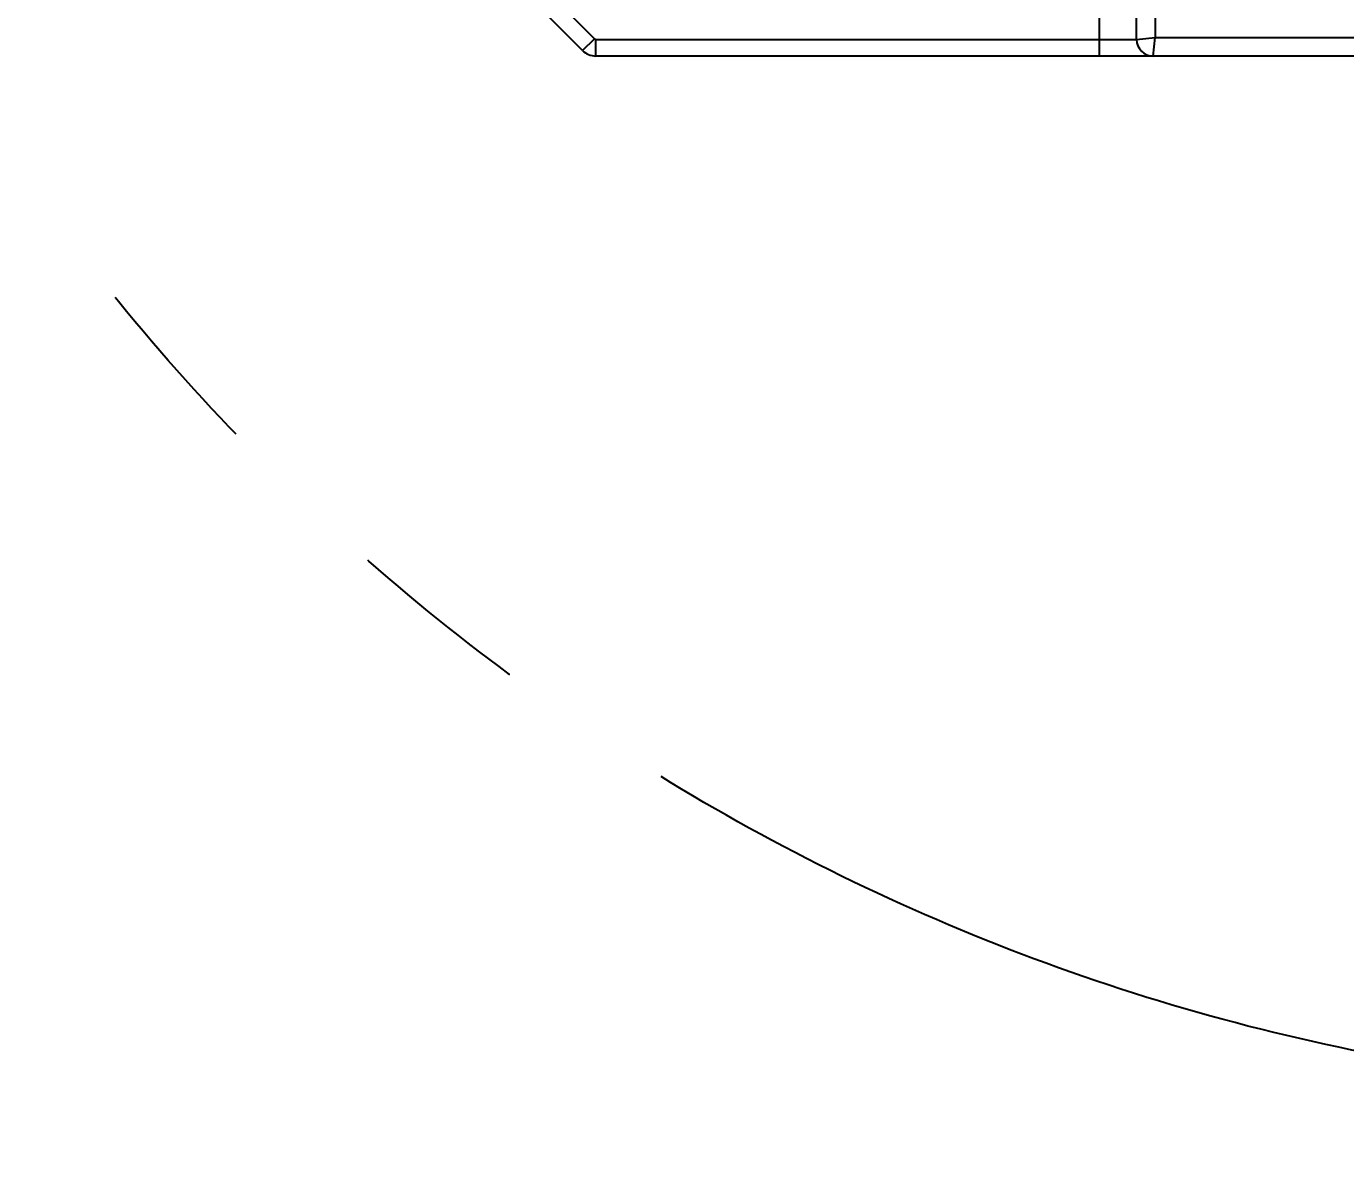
# Model space of a CAD drawing. Header units: millimetres. Extents: x 10462777 to 22643323, y 453826 to 1389191.
# Drawn here: x 11279228.3 to 11279589.9, y 582827.7 to 583137.7 of the extents above; entities that cross this region are included whole.
import ezdxf

# ---------------------------------------------------------------- set-up
doc = ezdxf.new("R2010")
doc.units = ezdxf.units.MM
doc.header["$LTSCALE"] = 200
doc.header["$MEASUREMENT"] = 0
doc.header["$PDMODE"] = 35
doc.header["$PDSIZE"] = -5
doc.linetypes.add('PHANTOM', pattern=[2.5, 1.25, -0.25, 0.25, -0.25, 0.25, -0.25])
doc.layers.get('0').update_dxf_attribs({"linetype": 'CONTINUOUS'})
doc.layers.get('DEFPOINTS').update_dxf_attribs({"linetype": 'CONTINUOUS'})
doc.layers.add('A290-7329-X201', color=7, linetype='CONTINUOUS')
doc.layers.add('LAYOUT', color=8, linetype='CONTINUOUS', lineweight=25)
doc.styles.get("Standard").update_dxf_attribs({"font": 'SYMBOL'})
doc.dimstyles.new('DS ROBOTEC', dxfattribs={"dimscale": 0, "dimtxt": 2.5, "dimasz": 2.5, "dimexe": 0.3, "dimexo": 0.3, "dimgap": 0.5, "dimtad": 1, "dimzin": 9, "dimdsep": 46, "dimtxsty": 'Standard', "dimblk": 'OPEN', "dimcen": 0, "dimclrd": 4, "dimclre": 4, "dimclrt": 110, "dimazin": 2, "dimtm": 1.5, "dimtfac": 1, "dimtmove": 0, "dimatfit": 3, "dimldrblk": 'OPEN', "dimfxl": 1, "dimtfill": 1, "dimtolj": 1, "dimlwd": -1, "dimlwe": -1, "dimarcsym": 0})

# ---------------------------------------------------------------- blocks, each defined once
blk = doc.blocks.new('A$C7DA30AB0')
at = {"layer": 'A290-7329-X201', "color": 7, "linetype": 'Continuous', "ltscale": 25.4}
for p, q in [((2838.03, 2725.76, 0), (2838.03, 2756.75, 0)), ((2848.19, 2725.76, 0), (2848.19, 2756.75, 0)), ((2853.26, 2756.75, 0), (2853.26, 2726.26, 0)), ((2682.22, 2743.25, 0), (2699.57, 2725.91, 0)), ((2696.33, 2722.67, 0), (2678.99, 2740.02, 0)), ((2696.33, 2722.67, 0), (2699.57, 2725.91, 0)), ((2699.92, 2721.19, 0), (2699.92, 2725.76, 0)), ((2699.92, 2725.76, 0), (2838.03, 2725.76, 0)), ((2838.03, 2721.19, 0), (2838.03, 2725.76, 0)), ((2838.03, 2725.76, 0), (2848.19, 2725.76, 0)), ((2848.19, 2725.76, 0), (2853.26, 2726.26, 0)), ((2852.76, 2721.19, 0), (2853.26, 2726.26, 0)), ((2853.26, 2726.26, 0), (2909.15, 2726.26, 0)), ((2838.03, 2721.19, 0), (2699.92, 2721.19, 0)), ((2852.76, 2721.19, 0), (2838.03, 2721.19, 0)), ((2909.15, 2721.19, 0), (2852.76, 2721.19, 0))]:
    blk.add_line(p, q, dxfattribs=at)
for centre, radius, start in [((2699.92, 2726.27, 0), 0.508, 225), ((2852.76, 2725.76, 0), 4.57, 180), ((2699.92, 2726.27, 0), 5.08, 225)]:
    blk.add_arc(centre, radius, start, 270, dxfattribs=at)
at = {"layer": 'LAYOUT', "color": 6, "linetype": 'PHANTOM'}
for centre, radius in [((3030.45, 3025.99, 0), 2693.02), ((3025.99, 3025.99, 0), 589.24)]:
    blk.add_circle(centre, radius, dxfattribs=at)
blk = doc.blocks.new('_OPEN')
at = {"color": 0, "linetype": 'ByBlock'}
for p, q in [((-1, 0.1667), (0, 0)), ((0, 0), (-1, -0.1667)), ((0, 0), (-1, 0))]:
    blk.add_line(p, q, dxfattribs=at)
blk = doc.blocks.new('*D251')
at = {"color": 4, "linetype": 'ByBlock', "ltscale": 10, "transparency": 16777216}
for p, q in [((11279205.93, 582461.98), (11279205.93, 582768.32)), ((11280807.85, 582461.98), (11280807.85, 582768.32)), ((11279380.93, 582747.32), (11280632.85, 582747.32))]:
    blk.add_line(p, q, dxfattribs=at)
at = {"layer": 'DEFPOINTS', "color": 0, "ltscale": 10, "transparency": 16777216}
for p in [(11280807.85, 582747.32), (11279205.93, 582440.98, 0), (11280807.85, 582440.98, 0)]:
    blk.add_point(p, dxfattribs=at)
at = {"color": 4, "ltscale": 10, "transparency": 16777216, "xscale": 175, "yscale": 175, "zscale": 175, "rotation": 180}
blk.add_blockref('_OPEN', (11279205.93, 582747.32), dxfattribs=at)
at = {"color": 4, "ltscale": 10, "transparency": 16777216, "xscale": 175, "yscale": 175, "zscale": 175}
blk.add_blockref('_OPEN', (11280807.85, 582747.32), dxfattribs=at)
at = {"color": 110, "ltscale": 10, "transparency": 16777216, "insert": (11280006.89, 582906.58), "char_height": 175, "attachment_point": 5, "bg_fill": 3, "box_fill_scale": 1.25, "bg_fill_color": 256, "bg_fill_true_color": 13158600, "bg_fill_transparency": 0}
blk.add_mtext('\\A1;1602', dxfattribs=at)

msp = doc.modelspace()

# ---------------------------------------------------------------- block references
at = {"ltscale": 10}
msp.add_blockref('A$C7DA30AB0', (11276684.40366, 580408.4363, 0), dxfattribs=at)

# ---------------------------------------------------------------- next in the draw order: dimensions: what is measured, and where the dimension line sits
dim = msp.add_linear_dim(base=(11280807.85382, 582747.31645, 0), p1=(11279205.93014, 582440.97772, 0), p2=(11280807.85382, 582440.97772, 0), dimstyle='DS ROBOTEC', override={"dimscale": 70, "dimgap": 1, "dimdec": 0, "dimarcsym": 1}, dxfattribs=at)
dim.commit()
dim.dimension.update_dxf_attribs({"geometry": '*D251', "text_midpoint": (11280006.89198, 582906.58286, 0)})

doc.saveas('drawing.dxf')
